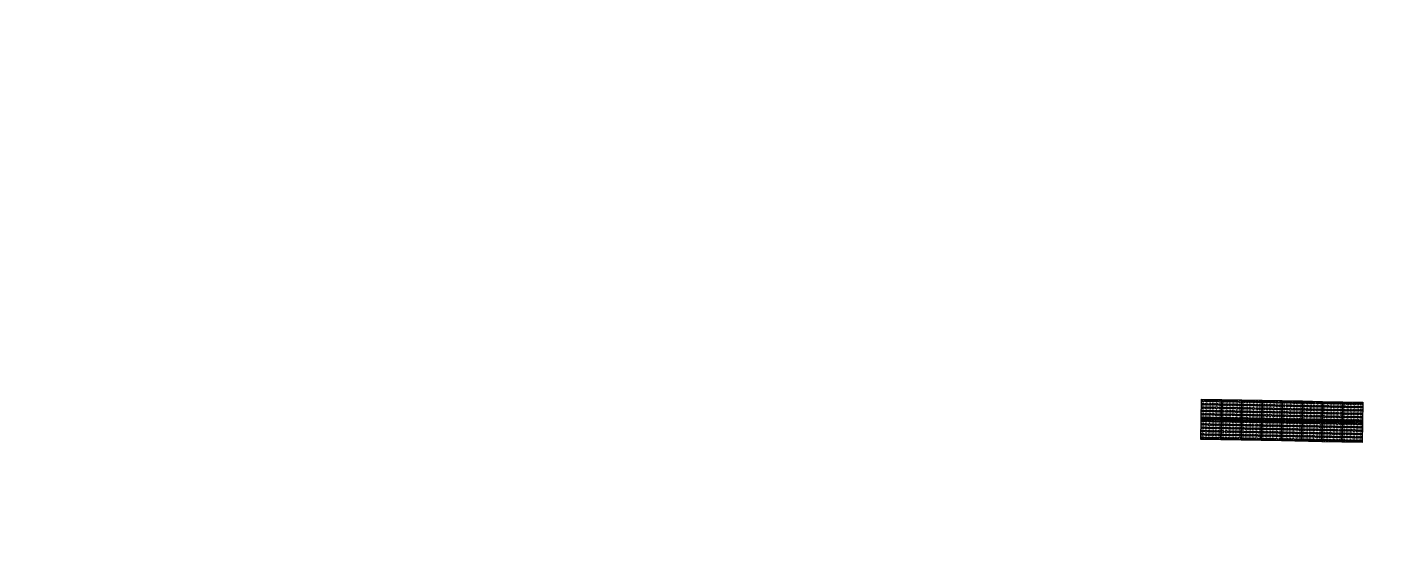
# Model space of a CAD drawing. Header units: millimetres. Extents: x 832728086 to 834530684, y 817551485 to 818349469.
# Drawn here: x 833077229 to 833097630, y 817846370 to 817854208 of the extents above; entities that cross this region are included whole.
import ezdxf

# ---------------------------------------------------------------- set-up
doc = ezdxf.new("R2010")
doc.units = ezdxf.units.MM
doc.header["$LTSCALE"] = 100
doc.layers.add('000-helpline', color=30, linetype='Continuous', lineweight=30, plot=False)
doc.layers.add('000-Tactile-l', color=8, linetype='Continuous')

# ---------------------------------------------------------------- blocks, each defined once
blk = doc.blocks.new('tactile')
at = {"layer": '000-helpline', "ltscale": 0.015}
for points in [[(834240.671, 817902.037), (834240.676, 817902.337), (834240.976, 817902.332), (834240.971, 817902.032)], [(834240.971, 817902.032), (834240.976, 817902.332), (834241.276, 817902.326), (834241.271, 817902.026)], [(834241.271, 817902.026), (834241.276, 817902.326), (834241.576, 817902.321), (834241.571, 817902.021)], [(834241.571, 817902.021), (834241.576, 817902.321), (834241.876, 817902.315), (834241.871, 817902.015)], [(834241.871, 817902.015), (834241.876, 817902.315), (834242.176, 817902.31), (834242.171, 817902.01)], [(834242.171, 817902.01), (834242.176, 817902.31), (834242.476, 817902.304), (834242.471, 817902.004)], [(834242.471, 817902.004), (834242.476, 817902.304), (834242.776, 817902.299), (834242.771, 817901.999)], [(834242.771, 817901.999), (834242.776, 817902.299), (834243.076, 817902.293), (834243.07, 817901.993)], [(834240.665, 817901.737), (834240.671, 817902.037), (834240.971, 817902.032), (834240.965, 817901.732)], [(834240.965, 817901.732), (834240.971, 817902.032), (834241.271, 817902.026), (834241.265, 817901.726)], [(834241.265, 817901.726), (834241.271, 817902.026), (834241.571, 817902.021), (834241.565, 817901.721)], [(834241.565, 817901.721), (834241.571, 817902.021), (834241.871, 817902.015), (834241.865, 817901.715)], [(834241.865, 817901.715), (834241.871, 817902.015), (834242.171, 817902.01), (834242.165, 817901.71)], [(834242.165, 817901.71), (834242.171, 817902.01), (834242.471, 817902.004), (834242.465, 817901.704)], [(834242.465, 817901.704), (834242.471, 817902.004), (834242.771, 817901.999), (834242.765, 817901.699)], [(834242.765, 817901.699), (834242.771, 817901.999), (834243.07, 817901.993), (834243.065, 817901.693)]]:
    blk.add_lwpolyline(points, close=True, dxfattribs=at)
at = {"layer": '000-Tactile-l'}
for points in [[(834241.265, 817901.726), (834240.665, 817901.737), (834240.676, 817902.337), (834241.276, 817902.326)], [(834241.865, 817901.715), (834241.265, 817901.726), (834241.276, 817902.326), (834241.876, 817902.315)], [(834242.465, 817901.704), (834241.865, 817901.715), (834241.876, 817902.315), (834242.476, 817902.304)], [(834243.065, 817901.693), (834242.465, 817901.704), (834242.476, 817902.304), (834243.076, 817902.293)]]:
    blk.add_lwpolyline(points, close=True, dxfattribs=at)
at = {"layer": '000-Tactile-l', "ltscale": 0.015}
for centre, radius in [((834240.698, 817902.162), 0.0175), ((834240.699, 817902.212), 0.0175), ((834240.701, 817902.312), 0.0175), ((834240.7, 817902.262), 0.0175), ((834240.698, 817902.162), 0.0125), ((834240.699, 817902.212), 0.0125), ((834240.701, 817902.312), 0.0125), ((834240.7, 817902.262), 0.0125), ((834240.748, 817902.161), 0.0175), ((834240.749, 817902.211), 0.0175), ((834240.751, 817902.311), 0.0175), ((834240.75, 817902.261), 0.0175), ((834240.748, 817902.161), 0.0125), ((834240.749, 817902.211), 0.0125), ((834240.751, 817902.311), 0.0125), ((834240.75, 817902.261), 0.0125), ((834240.798, 817902.16), 0.0175), ((834240.799, 817902.21), 0.0175), ((834240.801, 817902.31), 0.0175), ((834240.8, 817902.26), 0.0175), ((834240.798, 817902.16), 0.0125), ((834240.799, 817902.21), 0.0125), ((834240.801, 817902.31), 0.0125), ((834240.8, 817902.26), 0.0125), ((834240.848, 817902.159), 0.0175), ((834240.849, 817902.209), 0.0175), ((834240.851, 817902.309), 0.0175), ((834240.85, 817902.259), 0.0175), ((834240.848, 817902.159), 0.0125), ((834240.849, 817902.209), 0.0125), ((834240.851, 817902.309), 0.0125), ((834240.85, 817902.259), 0.0125), ((834240.898, 817902.158), 0.0175), ((834240.9, 817902.258), 0.0175), ((834240.899, 817902.208), 0.0175), ((834240.901, 817902.308), 0.0175), ((834240.898, 817902.158), 0.0125), ((834240.9, 817902.258), 0.0125), ((834240.899, 817902.208), 0.0125), ((834240.901, 817902.308), 0.0125), ((834240.948, 817902.157), 0.0175), ((834240.95, 817902.257), 0.0175), ((834240.949, 817902.207), 0.0175), ((834240.951, 817902.307), 0.0175), ((834240.948, 817902.157), 0.0125), ((834240.95, 817902.257), 0.0125), ((834240.949, 817902.207), 0.0125), ((834240.951, 817902.307), 0.0125), ((834240.998, 817902.156), 0.0175), ((834241, 817902.256), 0.0175), ((834240.999, 817902.206), 0.0175), ((834241.001, 817902.306), 0.0175), ((834240.998, 817902.156), 0.0125), ((834241, 817902.256), 0.0125), ((834240.999, 817902.206), 0.0125), ((834241.001, 817902.306), 0.0125), ((834241.048, 817902.155), 0.0175), ((834241.05, 817902.255), 0.0175), ((834241.049, 817902.205), 0.0175), ((834241.051, 817902.305), 0.0175), ((834241.048, 817902.155), 0.0125), ((834241.05, 817902.255), 0.0125), ((834241.049, 817902.205), 0.0125), ((834241.051, 817902.305), 0.0125), ((834241.098, 817902.155), 0.0175), ((834241.1, 817902.255), 0.0175), ((834241.099, 817902.205), 0.0175), ((834241.101, 817902.305), 0.0175), ((834241.098, 817902.155), 0.0125), ((834241.1, 817902.255), 0.0125), ((834241.099, 817902.205), 0.0125), ((834241.101, 817902.305), 0.0125), ((834241.148, 817902.154), 0.0175), ((834241.15, 817902.254), 0.0175), ((834241.149, 817902.204), 0.0175), ((834241.151, 817902.304), 0.0175), ((834241.148, 817902.154), 0.0125), ((834241.15, 817902.254), 0.0125), ((834241.149, 817902.204), 0.0125), ((834241.151, 817902.304), 0.0125), ((834241.198, 817902.153), 0.0175), ((834241.2, 817902.253), 0.0175), ((834241.199, 817902.203), 0.0175), ((834241.201, 817902.303), 0.0175), ((834241.198, 817902.153), 0.0125), ((834241.2, 817902.253), 0.0125), ((834241.199, 817902.203), 0.0125), ((834241.201, 817902.303), 0.0125), ((834241.248, 817902.152), 0.0175), ((834241.25, 817902.252), 0.0175), ((834241.249, 817902.202), 0.0175), ((834241.251, 817902.302), 0.0175), ((834241.248, 817902.152), 0.0125), ((834241.25, 817902.252), 0.0125), ((834241.249, 817902.202), 0.0125), ((834241.251, 817902.302), 0.0125), ((834241.298, 817902.151), 0.0175), ((834241.3, 817902.251), 0.0175), ((834241.299, 817902.201), 0.0175), ((834241.301, 817902.301), 0.0175), ((834241.298, 817902.151), 0.0125), ((834241.3, 817902.251), 0.0125), ((834241.299, 817902.201), 0.0125), ((834241.301, 817902.301), 0.0125), ((834241.349, 817902.2), 0.0175), ((834241.348, 817902.15), 0.0175), ((834241.35, 817902.25), 0.0175), ((834241.351, 817902.3), 0.0175), ((834241.349, 817902.2), 0.0125), ((834241.348, 817902.15), 0.0125), ((834241.35, 817902.25), 0.0125), ((834241.351, 817902.3), 0.0125), ((834241.399, 817902.199), 0.0175), ((834241.398, 817902.149), 0.0175), ((834241.4, 817902.249), 0.0175), ((834241.401, 817902.299), 0.0175), ((834241.399, 817902.199), 0.0125), ((834241.398, 817902.149), 0.0125), ((834241.4, 817902.249), 0.0125), ((834241.401, 817902.299), 0.0125), ((834241.449, 817902.198), 0.0175), ((834241.448, 817902.148), 0.0175), ((834241.45, 817902.248), 0.0175), ((834241.451, 817902.298), 0.0175), ((834241.449, 817902.198), 0.0125), ((834241.448, 817902.148), 0.0125), ((834241.45, 817902.248), 0.0125), ((834241.451, 817902.298), 0.0125), ((834241.499, 817902.197), 0.0175), ((834241.498, 817902.147), 0.0175), ((834241.5, 817902.247), 0.0175), ((834241.501, 817902.297), 0.0175), ((834241.499, 817902.197), 0.0125), ((834241.498, 817902.147), 0.0125), ((834241.5, 817902.247), 0.0125), ((834241.501, 817902.297), 0.0125), ((834241.549, 817902.196), 0.0175), ((834241.548, 817902.146), 0.0175), ((834241.55, 817902.246), 0.0175), ((834241.551, 817902.296), 0.0175), ((834241.549, 817902.196), 0.0125), ((834241.548, 817902.146), 0.0125), ((834241.55, 817902.246), 0.0125), ((834241.551, 817902.296), 0.0125), ((834241.599, 817902.195), 0.0175), ((834241.598, 817902.145), 0.0175), ((834241.6, 817902.245), 0.0175), ((834241.601, 817902.295), 0.0175), ((834241.599, 817902.195), 0.0125), ((834241.598, 817902.145), 0.0125), ((834241.6, 817902.245), 0.0125), ((834241.601, 817902.295), 0.0125), ((834241.649, 817902.194), 0.0175), ((834241.648, 817902.144), 0.0175), ((834241.65, 817902.244), 0.0175), ((834241.651, 817902.294), 0.0175), ((834241.649, 817902.194), 0.0125), ((834241.648, 817902.144), 0.0125), ((834241.65, 817902.244), 0.0125), ((834241.651, 817902.294), 0.0125), ((834241.699, 817902.194), 0.0175), ((834241.698, 817902.144), 0.0175), ((834241.7, 817902.244), 0.0175), ((834241.701, 817902.294), 0.0175), ((834241.699, 817902.194), 0.0125), ((834241.698, 817902.144), 0.0125), ((834241.7, 817902.244), 0.0125), ((834241.701, 817902.294), 0.0125), ((834241.749, 817902.193), 0.0175), ((834241.748, 817902.143), 0.0175), ((834241.75, 817902.243), 0.0175), ((834241.751, 817902.293), 0.0175), ((834241.749, 817902.193), 0.0125), ((834241.748, 817902.143), 0.0125), ((834241.75, 817902.243), 0.0125), ((834241.751, 817902.293), 0.0125), ((834241.799, 817902.192), 0.0175), ((834241.798, 817902.142), 0.0175), ((834241.8, 817902.242), 0.0175), ((834241.801, 817902.292), 0.0175), ((834241.799, 817902.192), 0.0125), ((834241.798, 817902.142), 0.0125), ((834241.8, 817902.242), 0.0125), ((834241.801, 817902.292), 0.0125), ((834241.848, 817902.141), 0.0175), ((834241.849, 817902.191), 0.0175), ((834241.85, 817902.241), 0.0175), ((834241.851, 817902.291), 0.0175), ((834241.848, 817902.141), 0.0125), ((834241.849, 817902.191), 0.0125), ((834241.85, 817902.241), 0.0125), ((834241.851, 817902.291), 0.0125), ((834241.898, 817902.14), 0.0175), ((834241.899, 817902.19), 0.0175), ((834241.9, 817902.24), 0.0175), ((834241.901, 817902.29), 0.0175), ((834241.898, 817902.14), 0.0125), ((834241.899, 817902.19), 0.0125), ((834241.9, 817902.24), 0.0125), ((834241.901, 817902.29), 0.0125), ((834241.948, 817902.139), 0.0175), ((834241.949, 817902.189), 0.0175), ((834241.95, 817902.239), 0.0175), ((834241.951, 817902.289), 0.0175), ((834241.948, 817902.139), 0.0125), ((834241.949, 817902.189), 0.0125), ((834241.95, 817902.239), 0.0125), ((834241.951, 817902.289), 0.0125), ((834241.998, 817902.138), 0.0175), ((834241.999, 817902.188), 0.0175), ((834242, 817902.238), 0.0175), ((834242.001, 817902.288), 0.0175), ((834241.998, 817902.138), 0.0125), ((834241.999, 817902.188), 0.0125), ((834242, 817902.238), 0.0125), ((834242.001, 817902.288), 0.0125), ((834242.048, 817902.137), 0.0175), ((834242.049, 817902.187), 0.0175), ((834242.05, 817902.237), 0.0175), ((834242.051, 817902.287), 0.0175), ((834242.048, 817902.137), 0.0125), ((834242.049, 817902.187), 0.0125), ((834242.05, 817902.237), 0.0125), ((834242.051, 817902.287), 0.0125), ((834242.098, 817902.136), 0.0175), ((834242.099, 817902.186), 0.0175), ((834242.1, 817902.236), 0.0175), ((834242.101, 817902.286), 0.0175), ((834242.098, 817902.136), 0.0125), ((834242.099, 817902.186), 0.0125), ((834242.1, 817902.236), 0.0125), ((834242.101, 817902.286), 0.0125), ((834242.148, 817902.135), 0.0175), ((834242.149, 817902.185), 0.0175), ((834242.15, 817902.235), 0.0175), ((834242.151, 817902.285), 0.0175), ((834242.148, 817902.135), 0.0125), ((834242.149, 817902.185), 0.0125), ((834242.15, 817902.235), 0.0125), ((834242.151, 817902.285), 0.0125), ((834242.198, 817902.134), 0.0175), ((834242.199, 817902.184), 0.0175), ((834242.2, 817902.234), 0.0175), ((834242.201, 817902.284), 0.0175), ((834242.198, 817902.134), 0.0125), ((834242.199, 817902.184), 0.0125), ((834242.2, 817902.234), 0.0125), ((834242.201, 817902.284), 0.0125), ((834242.248, 817902.133), 0.0175), ((834242.249, 817902.183), 0.0175), ((834242.25, 817902.233), 0.0175), ((834242.251, 817902.283), 0.0175), ((834242.248, 817902.133), 0.0125), ((834242.249, 817902.183), 0.0125), ((834242.25, 817902.233), 0.0125), ((834242.251, 817902.283), 0.0125), ((834242.298, 817902.133), 0.0175), ((834242.299, 817902.183), 0.0175), ((834242.3, 817902.232), 0.0175), ((834242.301, 817902.282), 0.0175), ((834242.298, 817902.133), 0.0125), ((834242.299, 817902.183), 0.0125), ((834242.3, 817902.232), 0.0125), ((834242.301, 817902.282), 0.0125), ((834242.348, 817902.132), 0.0175), ((834242.349, 817902.182), 0.0175), ((834242.35, 817902.232), 0.0175), ((834242.351, 817902.282), 0.0175), ((834242.348, 817902.132), 0.0125), ((834242.349, 817902.182), 0.0125), ((834242.35, 817902.232), 0.0125), ((834242.351, 817902.282), 0.0125), ((834242.398, 817902.131), 0.0175), ((834242.399, 817902.181), 0.0175), ((834242.4, 817902.231), 0.0175), ((834242.401, 817902.281), 0.0175), ((834242.398, 817902.131), 0.0125), ((834242.399, 817902.181), 0.0125), ((834242.4, 817902.231), 0.0125), ((834242.401, 817902.281), 0.0125), ((834242.448, 817902.13), 0.0175), ((834242.449, 817902.18), 0.0175), ((834242.45, 817902.23), 0.0175), ((834242.451, 817902.28), 0.0175), ((834242.448, 817902.13), 0.0125), ((834242.449, 817902.18), 0.0125), ((834242.45, 817902.23), 0.0125), ((834242.451, 817902.28), 0.0125), ((834242.498, 817902.129), 0.0175), ((834242.499, 817902.179), 0.0175), ((834242.5, 817902.229), 0.0175), ((834242.501, 817902.279), 0.0175), ((834242.498, 817902.129), 0.0125), ((834242.499, 817902.179), 0.0125), ((834242.5, 817902.229), 0.0125), ((834242.501, 817902.279), 0.0125), ((834242.548, 817902.128), 0.0175), ((834242.549, 817902.178), 0.0175), ((834242.55, 817902.228), 0.0175), ((834242.551, 817902.278), 0.0175), ((834242.549, 817902.178), 0.0125), ((834242.55, 817902.228), 0.0125), ((834242.551, 817902.278), 0.0125), ((834242.598, 817902.127), 0.0175), ((834242.599, 817902.177), 0.0175), ((834242.6, 817902.227), 0.0175), ((834242.601, 817902.277), 0.0175), ((834242.599, 817902.177), 0.0125), ((834242.6, 817902.227), 0.0125), ((834242.601, 817902.277), 0.0125), ((834242.648, 817902.126), 0.0175), ((834242.649, 817902.176), 0.0175), ((834242.65, 817902.226), 0.0175), ((834242.651, 817902.276), 0.0175), ((834242.649, 817902.176), 0.0125), ((834242.65, 817902.226), 0.0125), ((834242.651, 817902.276), 0.0125), ((834242.698, 817902.125), 0.0175), ((834242.699, 817902.175), 0.0175), ((834242.7, 817902.225), 0.0175), ((834242.701, 817902.275), 0.0175), ((834242.699, 817902.175), 0.0125), ((834242.7, 817902.225), 0.0125), ((834242.701, 817902.275), 0.0125), ((834242.748, 817902.124), 0.0175), ((834242.749, 817902.174), 0.0175), ((834242.75, 817902.224), 0.0175), ((834242.751, 817902.274), 0.0175), ((834242.749, 817902.174), 0.0125), ((834242.75, 817902.224), 0.0125), ((834242.751, 817902.274), 0.0125), ((834242.799, 817902.173), 0.0175), ((834242.8, 817902.223), 0.0175), ((834242.801, 817902.273), 0.0175), ((834242.799, 817902.173), 0.0125), ((834242.8, 817902.223), 0.0125), ((834242.801, 817902.273), 0.0125), ((834242.849, 817902.172), 0.0175), ((834242.85, 817902.222), 0.0175), ((834242.851, 817902.272), 0.0175), ((834242.849, 817902.172), 0.0125), ((834242.85, 817902.222), 0.0125), ((834242.851, 817902.272), 0.0125), ((834242.899, 817902.171), 0.0175), ((834242.9, 817902.221), 0.0175), ((834242.901, 817902.271), 0.0175), ((834242.899, 817902.171), 0.0125), ((834242.9, 817902.221), 0.0125), ((834242.901, 817902.271), 0.0125), ((834242.949, 817902.171), 0.0175), ((834242.95, 817902.221), 0.0175), ((834242.951, 817902.271), 0.0175), ((834242.949, 817902.171), 0.0125), ((834242.95, 817902.221), 0.0125), ((834242.951, 817902.271), 0.0125), ((834242.999, 817902.17), 0.0175), ((834243, 817902.22), 0.0175), ((834243.001, 817902.27), 0.0175), ((834242.999, 817902.17), 0.0125), ((834243, 817902.22), 0.0125), ((834243.001, 817902.27), 0.0125), ((834243.049, 817902.169), 0.0175), ((834243.05, 817902.219), 0.0175), ((834243.051, 817902.269), 0.0175), ((834243.049, 817902.169), 0.0125), ((834243.05, 817902.219), 0.0125), ((834243.051, 817902.269), 0.0125), ((834240.695, 817901.962), 0.0175), ((834240.695, 817902.012), 0.0175), ((834240.696, 817902.062), 0.0175), ((834240.697, 817902.112), 0.0175), ((834240.695, 817901.962), 0.0125), ((834240.695, 817902.012), 0.0125), ((834240.696, 817902.062), 0.0125), ((834240.697, 817902.112), 0.0125), ((834240.745, 817901.961), 0.0175), ((834240.745, 817902.011), 0.0175), ((834240.746, 817902.061), 0.0175), ((834240.747, 817902.111), 0.0175), ((834240.745, 817901.961), 0.0125), ((834240.745, 817902.011), 0.0125), ((834240.746, 817902.061), 0.0125), ((834240.747, 817902.111), 0.0125), ((834240.794, 817901.96), 0.0175), ((834240.795, 817902.01), 0.0175), ((834240.796, 817902.06), 0.0175), ((834240.797, 817902.11), 0.0175), ((834240.794, 817901.96), 0.0125), ((834240.795, 817902.01), 0.0125), ((834240.796, 817902.06), 0.0125), ((834240.797, 817902.11), 0.0125), ((834240.844, 817901.959), 0.0175), ((834240.845, 817902.009), 0.0175), ((834240.846, 817902.059), 0.0175), ((834240.847, 817902.109), 0.0175), ((834240.844, 817901.959), 0.0125), ((834240.845, 817902.009), 0.0125), ((834240.846, 817902.059), 0.0125), ((834240.847, 817902.109), 0.0125), ((834240.894, 817901.958), 0.0175), ((834240.895, 817902.008), 0.0175), ((834240.896, 817902.058), 0.0175), ((834240.897, 817902.108), 0.0175), ((834240.894, 817901.958), 0.0125), ((834240.895, 817902.008), 0.0125), ((834240.896, 817902.058), 0.0125), ((834240.897, 817902.108), 0.0125), ((834240.944, 817901.957), 0.0175), ((834240.945, 817902.007), 0.0175), ((834240.946, 817902.057), 0.0175), ((834240.947, 817902.107), 0.0175), ((834240.944, 817901.957), 0.0125), ((834240.945, 817902.007), 0.0125), ((834240.946, 817902.057), 0.0125), ((834240.947, 817902.107), 0.0125), ((834240.994, 817901.956), 0.0175), ((834240.995, 817902.006), 0.0175), ((834240.996, 817902.056), 0.0175), ((834240.997, 817902.106), 0.0175), ((834240.994, 817901.956), 0.0125), ((834240.995, 817902.006), 0.0125), ((834240.996, 817902.056), 0.0125), ((834240.997, 817902.106), 0.0125), ((834241.044, 817901.956), 0.0175), ((834241.045, 817902.006), 0.0175), ((834241.046, 817902.056), 0.0175), ((834241.047, 817902.106), 0.0175), ((834241.044, 817901.956), 0.0125), ((834241.045, 817902.006), 0.0125), ((834241.046, 817902.056), 0.0125), ((834241.047, 817902.106), 0.0125), ((834241.094, 817901.955), 0.0175), ((834241.095, 817902.005), 0.0175), ((834241.096, 817902.055), 0.0175), ((834241.097, 817902.105), 0.0175), ((834241.094, 817901.955), 0.0125), ((834241.095, 817902.005), 0.0125), ((834241.096, 817902.055), 0.0125), ((834241.097, 817902.105), 0.0125), ((834241.144, 817901.954), 0.0175), ((834241.145, 817902.004), 0.0175), ((834241.146, 817902.054), 0.0175), ((834241.147, 817902.104), 0.0175), ((834241.144, 817901.954), 0.0125), ((834241.145, 817902.004), 0.0125), ((834241.146, 817902.054), 0.0125), ((834241.147, 817902.104), 0.0125), ((834241.194, 817901.953), 0.0175), ((834241.195, 817902.003), 0.0175), ((834241.196, 817902.053), 0.0175), ((834241.197, 817902.103), 0.0175), ((834241.194, 817901.953), 0.0125), ((834241.195, 817902.003), 0.0125), ((834241.196, 817902.053), 0.0125), ((834241.197, 817902.103), 0.0125), ((834241.244, 817901.952), 0.0175), ((834241.245, 817902.002), 0.0175), ((834241.246, 817902.052), 0.0175), ((834241.247, 817902.102), 0.0175), ((834241.244, 817901.952), 0.0125), ((834241.245, 817902.002), 0.0125), ((834241.246, 817902.052), 0.0125), ((834241.247, 817902.102), 0.0125), ((834241.294, 817901.951), 0.0175), ((834241.295, 817902.001), 0.0175), ((834241.296, 817902.051), 0.0175), ((834241.297, 817902.101), 0.0175), ((834241.294, 817901.951), 0.0125), ((834241.295, 817902.001), 0.0125), ((834241.296, 817902.051), 0.0125), ((834241.297, 817902.101), 0.0125), ((834241.344, 817901.95), 0.0175), ((834241.345, 817902), 0.0175), ((834241.346, 817902.05), 0.0175), ((834241.347, 817902.1), 0.0175), ((834241.344, 817901.95), 0.0125), ((834241.345, 817902), 0.0125), ((834241.346, 817902.05), 0.0125), ((834241.347, 817902.1), 0.0125), ((834241.394, 817901.949), 0.0175), ((834241.395, 817901.999), 0.0175), ((834241.396, 817902.049), 0.0175), ((834241.397, 817902.099), 0.0175), ((834241.394, 817901.949), 0.0125), ((834241.395, 817901.999), 0.0125), ((834241.396, 817902.049), 0.0125), ((834241.397, 817902.099), 0.0125), ((834241.444, 817901.948), 0.0175), ((834241.445, 817901.998), 0.0175), ((834241.446, 817902.048), 0.0175), ((834241.447, 817902.098), 0.0175), ((834241.444, 817901.948), 0.0125), ((834241.445, 817901.998), 0.0125), ((834241.446, 817902.048), 0.0125), ((834241.447, 817902.098), 0.0125), ((834241.494, 817901.947), 0.0175), ((834241.495, 817901.997), 0.0175), ((834241.496, 817902.047), 0.0175), ((834241.497, 817902.097), 0.0175), ((834241.494, 817901.947), 0.0125), ((834241.495, 817901.997), 0.0125), ((834241.496, 817902.047), 0.0125), ((834241.497, 817902.097), 0.0125), ((834241.544, 817901.946), 0.0175), ((834241.545, 817901.996), 0.0175), ((834241.546, 817902.046), 0.0175), ((834241.547, 817902.096), 0.0175), ((834241.544, 817901.946), 0.0125), ((834241.545, 817901.996), 0.0125), ((834241.546, 817902.046), 0.0125), ((834241.547, 817902.096), 0.0125), ((834241.594, 817901.945), 0.0175), ((834241.595, 817901.995), 0.0175), ((834241.596, 817902.045), 0.0175), ((834241.597, 817902.095), 0.0175), ((834241.594, 817901.945), 0.0125), ((834241.595, 817901.995), 0.0125), ((834241.596, 817902.045), 0.0125), ((834241.597, 817902.095), 0.0125), ((834241.644, 817901.944), 0.0175), ((834241.645, 817901.994), 0.0175), ((834241.646, 817902.044), 0.0175), ((834241.647, 817902.094), 0.0175), ((834241.644, 817901.944), 0.0125), ((834241.645, 817901.994), 0.0125), ((834241.646, 817902.044), 0.0125), ((834241.647, 817902.094), 0.0125), ((834241.694, 817901.944), 0.0175), ((834241.695, 817901.994), 0.0175), ((834241.696, 817902.044), 0.0175), ((834241.697, 817902.094), 0.0175), ((834241.694, 817901.944), 0.0125), ((834241.695, 817901.994), 0.0125), ((834241.696, 817902.044), 0.0125), ((834241.697, 817902.094), 0.0125), ((834241.744, 817901.943), 0.0175), ((834241.745, 817901.993), 0.0175), ((834241.746, 817902.043), 0.0175), ((834241.747, 817902.093), 0.0175), ((834241.744, 817901.943), 0.0125), ((834241.745, 817901.993), 0.0125), ((834241.746, 817902.043), 0.0125), ((834241.747, 817902.093), 0.0125), ((834241.794, 817901.942), 0.0175), ((834241.795, 817901.992), 0.0175), ((834241.796, 817902.042), 0.0175), ((834241.797, 817902.092), 0.0175), ((834241.794, 817901.942), 0.0125), ((834241.795, 817901.992), 0.0125), ((834241.796, 817902.042), 0.0125), ((834241.797, 817902.092), 0.0125), ((834241.844, 817901.941), 0.0175), ((834241.845, 817901.991), 0.0175), ((834241.846, 817902.041), 0.0175), ((834241.847, 817902.091), 0.0175), ((834241.844, 817901.941), 0.0125), ((834241.845, 817901.991), 0.0125), ((834241.846, 817902.041), 0.0125), ((834241.847, 817902.091), 0.0125), ((834241.894, 817901.94), 0.0175), ((834241.895, 817901.99), 0.0175), ((834241.896, 817902.04), 0.0175), ((834241.897, 817902.09), 0.0175), ((834241.894, 817901.94), 0.0125), ((834241.895, 817901.99), 0.0125), ((834241.896, 817902.04), 0.0125), ((834241.897, 817902.09), 0.0125), ((834241.944, 817901.939), 0.0175), ((834241.945, 817901.989), 0.0175), ((834241.946, 817902.039), 0.0175), ((834241.947, 817902.089), 0.0175), ((834241.944, 817901.939), 0.0125), ((834241.945, 817901.989), 0.0125), ((834241.946, 817902.039), 0.0125), ((834241.947, 817902.089), 0.0125), ((834241.994, 817901.938), 0.0175), ((834241.995, 817901.988), 0.0175), ((834241.996, 817902.038), 0.0175), ((834241.997, 817902.088), 0.0175), ((834241.994, 817901.938), 0.0125), ((834241.995, 817901.988), 0.0125), ((834241.996, 817902.038), 0.0125), ((834241.997, 817902.088), 0.0125), ((834242.044, 817901.937), 0.0175), ((834242.045, 817901.987), 0.0175), ((834242.046, 817902.037), 0.0175), ((834242.047, 817902.087), 0.0175), ((834242.044, 817901.937), 0.0125), ((834242.045, 817901.987), 0.0125), ((834242.046, 817902.037), 0.0125), ((834242.047, 817902.087), 0.0125), ((834242.094, 817901.936), 0.0175), ((834242.095, 817901.986), 0.0175), ((834242.096, 817902.036), 0.0175), ((834242.097, 817902.086), 0.0175), ((834242.094, 817901.936), 0.0125), ((834242.095, 817901.986), 0.0125), ((834242.096, 817902.036), 0.0125), ((834242.097, 817902.086), 0.0125), ((834242.144, 817901.935), 0.0175), ((834242.145, 817901.985), 0.0175), ((834242.146, 817902.035), 0.0175), ((834242.147, 817902.085), 0.0175), ((834242.144, 817901.935), 0.0125), ((834242.145, 817901.985), 0.0125), ((834242.146, 817902.035), 0.0125), ((834242.147, 817902.085), 0.0125), ((834242.194, 817901.934), 0.0175), ((834242.195, 817901.984), 0.0175), ((834242.196, 817902.034), 0.0175), ((834242.197, 817902.084), 0.0175), ((834242.194, 817901.934), 0.0125), ((834242.195, 817901.984), 0.0125), ((834242.196, 817902.034), 0.0125), ((834242.197, 817902.084), 0.0125), ((834242.244, 817901.933), 0.0175), ((834242.245, 817901.983), 0.0175), ((834242.246, 817902.033), 0.0175), ((834242.247, 817902.083), 0.0175), ((834242.244, 817901.933), 0.0125), ((834242.245, 817901.983), 0.0125), ((834242.246, 817902.033), 0.0125), ((834242.247, 817902.083), 0.0125), ((834242.294, 817901.933), 0.0175), ((834242.295, 817901.983), 0.0175), ((834242.297, 817902.083), 0.0175), ((834242.296, 817902.033), 0.0175), ((834242.294, 817901.933), 0.0125), ((834242.295, 817901.983), 0.0125), ((834242.297, 817902.083), 0.0125), ((834242.296, 817902.033), 0.0125), ((834242.344, 817901.932), 0.0175), ((834242.345, 817901.982), 0.0175), ((834242.347, 817902.082), 0.0175), ((834242.346, 817902.032), 0.0175), ((834242.344, 817901.932), 0.0125), ((834242.345, 817901.982), 0.0125), ((834242.347, 817902.082), 0.0125), ((834242.346, 817902.032), 0.0125), ((834242.394, 817901.931), 0.0175), ((834242.395, 817901.981), 0.0175), ((834242.397, 817902.081), 0.0175), ((834242.396, 817902.031), 0.0175), ((834242.394, 817901.931), 0.0125), ((834242.395, 817901.981), 0.0125), ((834242.397, 817902.081), 0.0125), ((834242.396, 817902.031), 0.0125), ((834242.444, 817901.93), 0.0175), ((834242.445, 817901.98), 0.0175), ((834242.447, 817902.08), 0.0175), ((834242.446, 817902.03), 0.0175), ((834242.444, 817901.93), 0.0125), ((834242.445, 817901.98), 0.0125), ((834242.447, 817902.08), 0.0125), ((834242.446, 817902.03), 0.0125), ((834242.494, 817901.929), 0.0175), ((834242.495, 817901.979), 0.0175), ((834242.497, 817902.079), 0.0175), ((834242.496, 817902.029), 0.0175), ((834242.494, 817901.929), 0.0125), ((834242.495, 817901.979), 0.0125), ((834242.497, 817902.079), 0.0125), ((834242.496, 817902.029), 0.0125), ((834242.544, 817901.928), 0.0175), ((834242.545, 817901.978), 0.0175), ((834242.547, 817902.078), 0.0175), ((834242.546, 817902.028), 0.0175), ((834242.544, 817901.928), 0.0125), ((834242.545, 817901.978), 0.0125), ((834242.547, 817902.078), 0.0125), ((834242.546, 817902.028), 0.0125), ((834242.548, 817902.128), 0.0125), ((834242.594, 817901.927), 0.0175), ((834242.595, 817901.977), 0.0175), ((834242.597, 817902.077), 0.0175), ((834242.596, 817902.027), 0.0175), ((834242.594, 817901.927), 0.0125), ((834242.595, 817901.977), 0.0125), ((834242.597, 817902.077), 0.0125), ((834242.596, 817902.027), 0.0125), ((834242.598, 817902.127), 0.0125), ((834242.644, 817901.926), 0.0175), ((834242.645, 817901.976), 0.0175), ((834242.647, 817902.076), 0.0175), ((834242.646, 817902.026), 0.0175), ((834242.644, 817901.926), 0.0125), ((834242.645, 817901.976), 0.0125), ((834242.647, 817902.076), 0.0125), ((834242.646, 817902.026), 0.0125), ((834242.648, 817902.126), 0.0125), ((834242.694, 817901.925), 0.0175), ((834242.695, 817901.975), 0.0175), ((834242.697, 817902.075), 0.0175), ((834242.696, 817902.025), 0.0175), ((834242.694, 817901.925), 0.0125), ((834242.695, 817901.975), 0.0125), ((834242.697, 817902.075), 0.0125), ((834242.696, 817902.025), 0.0125), ((834242.698, 817902.125), 0.0125), ((834242.744, 817901.924), 0.0175), ((834242.745, 817901.974), 0.0175), ((834242.747, 817902.074), 0.0175), ((834242.746, 817902.024), 0.0175), ((834242.745, 817901.974), 0.0125), ((834242.747, 817902.074), 0.0125), ((834242.746, 817902.024), 0.0125), ((834242.748, 817902.124), 0.0125), ((834242.794, 817901.923), 0.0175), ((834242.796, 817902.023), 0.0175), ((834242.795, 817901.973), 0.0175), ((834242.797, 817902.073), 0.0175), ((834242.798, 817902.123), 0.0175), ((834242.796, 817902.023), 0.0125), ((834242.795, 817901.973), 0.0125), ((834242.797, 817902.073), 0.0125), ((834242.798, 817902.123), 0.0125), ((834242.844, 817901.922), 0.0175), ((834242.846, 817902.022), 0.0175), ((834242.845, 817901.972), 0.0175), ((834242.847, 817902.072), 0.0175), ((834242.848, 817902.122), 0.0175), ((834242.846, 817902.022), 0.0125), ((834242.845, 817901.972), 0.0125), ((834242.847, 817902.072), 0.0125), ((834242.848, 817902.122), 0.0125), ((834242.894, 817901.922), 0.0175), ((834242.896, 817902.021), 0.0175), ((834242.895, 817901.972), 0.0175), ((834242.897, 817902.071), 0.0175), ((834242.898, 817902.121), 0.0175), ((834242.896, 817902.021), 0.0125), ((834242.895, 817901.972), 0.0125), ((834242.897, 817902.071), 0.0125), ((834242.898, 817902.121), 0.0125), ((834242.944, 817901.921), 0.0175), ((834242.946, 817902.021), 0.0175), ((834242.945, 817901.971), 0.0175), ((834242.947, 817902.071), 0.0175), ((834242.948, 817902.121), 0.0175), ((834242.946, 817902.021), 0.0125), ((834242.945, 817901.971), 0.0125), ((834242.947, 817902.071), 0.0125), ((834242.948, 817902.121), 0.0125), ((834242.996, 817902.02), 0.0175), ((834242.995, 817901.97), 0.0175), ((834242.997, 817902.07), 0.0175), ((834242.998, 817902.12), 0.0175), ((834242.996, 817902.02), 0.0125), ((834242.995, 817901.97), 0.0125), ((834242.997, 817902.07), 0.0125), ((834242.998, 817902.12), 0.0125), ((834243.046, 817902.019), 0.0175), ((834243.045, 817901.969), 0.0175), ((834243.047, 817902.069), 0.0175), ((834243.048, 817902.119), 0.0175), ((834243.046, 817902.019), 0.0125), ((834243.045, 817901.969), 0.0125), ((834243.047, 817902.069), 0.0125), ((834243.048, 817902.119), 0.0125), ((834240.691, 817901.762), 0.0175), ((834240.692, 817901.812), 0.0175), ((834240.693, 817901.862), 0.0175), ((834240.694, 817901.912), 0.0175), ((834240.691, 817901.762), 0.0125), ((834240.692, 817901.812), 0.0125), ((834240.693, 817901.862), 0.0125), ((834240.694, 817901.912), 0.0125), ((834240.741, 817901.761), 0.0175), ((834240.742, 817901.811), 0.0175), ((834240.743, 817901.861), 0.0175), ((834240.744, 817901.911), 0.0175), ((834240.741, 817901.761), 0.0125), ((834240.742, 817901.811), 0.0125), ((834240.743, 817901.861), 0.0125), ((834240.744, 817901.911), 0.0125), ((834240.791, 817901.76), 0.0175), ((834240.792, 817901.81), 0.0175), ((834240.793, 817901.86), 0.0175), ((834240.794, 817901.91), 0.0175), ((834240.791, 817901.76), 0.0125), ((834240.792, 817901.81), 0.0125), ((834240.793, 817901.86), 0.0125), ((834240.794, 817901.91), 0.0125), ((834240.841, 817901.759), 0.0175), ((834240.842, 817901.809), 0.0175), ((834240.843, 817901.859), 0.0175), ((834240.844, 817901.909), 0.0175), ((834240.841, 817901.759), 0.0125), ((834240.842, 817901.809), 0.0125), ((834240.843, 817901.859), 0.0125), ((834240.844, 817901.909), 0.0125), ((834240.891, 817901.758), 0.0175), ((834240.892, 817901.808), 0.0175), ((834240.893, 817901.858), 0.0175), ((834240.894, 817901.908), 0.0175), ((834240.891, 817901.758), 0.0125), ((834240.892, 817901.808), 0.0125), ((834240.893, 817901.858), 0.0125), ((834240.894, 817901.908), 0.0125), ((834240.941, 817901.757), 0.0175), ((834240.942, 817901.807), 0.0175), ((834240.943, 817901.857), 0.0175), ((834240.944, 817901.907), 0.0175), ((834240.941, 817901.757), 0.0125), ((834240.942, 817901.807), 0.0125), ((834240.943, 817901.857), 0.0125), ((834240.944, 817901.907), 0.0125), ((834240.991, 817901.756), 0.0175), ((834240.992, 817901.806), 0.0175), ((834240.993, 817901.856), 0.0175), ((834240.994, 817901.906), 0.0175), ((834240.991, 817901.756), 0.0125), ((834240.992, 817901.806), 0.0125), ((834240.993, 817901.856), 0.0125), ((834240.994, 817901.906), 0.0125), ((834241.041, 817901.756), 0.0175), ((834241.042, 817901.806), 0.0175), ((834241.043, 817901.856), 0.0175), ((834241.044, 817901.906), 0.0175), ((834241.041, 817901.756), 0.0125), ((834241.042, 817901.806), 0.0125), ((834241.043, 817901.856), 0.0125), ((834241.044, 817901.906), 0.0125), ((834241.091, 817901.755), 0.0175), ((834241.092, 817901.805), 0.0175), ((834241.093, 817901.855), 0.0175), ((834241.094, 817901.905), 0.0175), ((834241.091, 817901.755), 0.0125), ((834241.092, 817901.805), 0.0125), ((834241.093, 817901.855), 0.0125), ((834241.094, 817901.905), 0.0125), ((834241.141, 817901.754), 0.0175), ((834241.142, 817901.804), 0.0175), ((834241.143, 817901.854), 0.0175), ((834241.144, 817901.904), 0.0175), ((834241.141, 817901.754), 0.0125), ((834241.142, 817901.804), 0.0125), ((834241.143, 817901.854), 0.0125), ((834241.144, 817901.904), 0.0125), ((834241.191, 817901.753), 0.0175), ((834241.192, 817901.803), 0.0175), ((834241.193, 817901.853), 0.0175), ((834241.194, 817901.903), 0.0175), ((834241.191, 817901.753), 0.0125), ((834241.192, 817901.803), 0.0125), ((834241.193, 817901.853), 0.0125), ((834241.194, 817901.903), 0.0125), ((834241.241, 817901.752), 0.0175), ((834241.242, 817901.802), 0.0175), ((834241.243, 817901.852), 0.0175), ((834241.243, 817901.902), 0.0175), ((834241.241, 817901.752), 0.0125), ((834241.242, 817901.802), 0.0125), ((834241.243, 817901.852), 0.0125), ((834241.243, 817901.902), 0.0125), ((834241.291, 817901.751), 0.0175), ((834241.292, 817901.801), 0.0175), ((834241.293, 817901.851), 0.0175), ((834241.293, 817901.901), 0.0175), ((834241.291, 817901.751), 0.0125), ((834241.292, 817901.801), 0.0125), ((834241.293, 817901.851), 0.0125), ((834241.293, 817901.901), 0.0125), ((834241.341, 817901.75), 0.0175), ((834241.342, 817901.8), 0.0175), ((834241.343, 817901.85), 0.0175), ((834241.343, 817901.9), 0.0175), ((834241.341, 817901.75), 0.0125), ((834241.342, 817901.8), 0.0125), ((834241.343, 817901.85), 0.0125), ((834241.343, 817901.9), 0.0125), ((834241.391, 817901.749), 0.0175), ((834241.392, 817901.799), 0.0175), ((834241.393, 817901.849), 0.0175), ((834241.393, 817901.899), 0.0175), ((834241.391, 817901.749), 0.0125), ((834241.392, 817901.799), 0.0125), ((834241.393, 817901.849), 0.0125), ((834241.393, 817901.899), 0.0125), ((834241.441, 817901.748), 0.0175), ((834241.442, 817901.798), 0.0175), ((834241.443, 817901.848), 0.0175), ((834241.443, 817901.898), 0.0175), ((834241.441, 817901.748), 0.0125), ((834241.442, 817901.798), 0.0125), ((834241.443, 817901.848), 0.0125), ((834241.443, 817901.898), 0.0125), ((834241.491, 817901.747), 0.0175), ((834241.492, 817901.797), 0.0175), ((834241.493, 817901.847), 0.0175), ((834241.493, 817901.897), 0.0175), ((834241.491, 817901.747), 0.0125), ((834241.492, 817901.797), 0.0125), ((834241.493, 817901.847), 0.0125), ((834241.493, 817901.897), 0.0125), ((834241.541, 817901.746), 0.0175), ((834241.542, 817901.796), 0.0175), ((834241.543, 817901.846), 0.0175), ((834241.543, 817901.896), 0.0175), ((834241.541, 817901.746), 0.0125), ((834241.542, 817901.796), 0.0125), ((834241.543, 817901.846), 0.0125), ((834241.543, 817901.896), 0.0125), ((834241.591, 817901.745), 0.0175), ((834241.592, 817901.795), 0.0175), ((834241.593, 817901.845), 0.0175), ((834241.593, 817901.895), 0.0175), ((834241.591, 817901.745), 0.0125), ((834241.592, 817901.795), 0.0125), ((834241.593, 817901.845), 0.0125), ((834241.593, 817901.895), 0.0125), ((834241.641, 817901.745), 0.0175), ((834241.642, 817901.795), 0.0175), ((834241.643, 817901.845), 0.0175), ((834241.643, 817901.895), 0.0175), ((834241.641, 817901.745), 0.0125), ((834241.642, 817901.795), 0.0125), ((834241.643, 817901.845), 0.0125), ((834241.643, 817901.895), 0.0125), ((834241.691, 817901.744), 0.0175), ((834241.692, 817901.794), 0.0175), ((834241.693, 817901.844), 0.0175), ((834241.693, 817901.894), 0.0175), ((834241.691, 817901.744), 0.0125), ((834241.692, 817901.794), 0.0125), ((834241.693, 817901.844), 0.0125), ((834241.693, 817901.894), 0.0125), ((834241.741, 817901.743), 0.0175), ((834241.742, 817901.793), 0.0175), ((834241.742, 817901.843), 0.0175), ((834241.743, 817901.893), 0.0175), ((834241.741, 817901.743), 0.0125), ((834241.742, 817901.793), 0.0125), ((834241.742, 817901.843), 0.0125), ((834241.743, 817901.893), 0.0125), ((834241.791, 817901.742), 0.0175), ((834241.792, 817901.792), 0.0175), ((834241.792, 817901.842), 0.0175), ((834241.793, 817901.892), 0.0175), ((834241.791, 817901.742), 0.0125), ((834241.792, 817901.792), 0.0125), ((834241.792, 817901.842), 0.0125), ((834241.793, 817901.892), 0.0125), ((834241.841, 817901.741), 0.0175), ((834241.842, 817901.791), 0.0175), ((834241.842, 817901.841), 0.0175), ((834241.843, 817901.891), 0.0175), ((834241.841, 817901.741), 0.0125), ((834241.842, 817901.791), 0.0125), ((834241.842, 817901.841), 0.0125), ((834241.843, 817901.891), 0.0125), ((834241.891, 817901.74), 0.0175), ((834241.892, 817901.79), 0.0175), ((834241.892, 817901.84), 0.0175), ((834241.893, 817901.89), 0.0175), ((834241.891, 817901.74), 0.0125), ((834241.892, 817901.79), 0.0125), ((834241.892, 817901.84), 0.0125), ((834241.893, 817901.89), 0.0125), ((834241.941, 817901.739), 0.0175), ((834241.942, 817901.789), 0.0175), ((834241.942, 817901.839), 0.0175), ((834241.943, 817901.889), 0.0175), ((834241.941, 817901.739), 0.0125), ((834241.942, 817901.789), 0.0125), ((834241.942, 817901.839), 0.0125), ((834241.943, 817901.889), 0.0125), ((834241.991, 817901.738), 0.0175), ((834241.992, 817901.788), 0.0175), ((834241.992, 817901.838), 0.0175), ((834241.993, 817901.888), 0.0175), ((834241.991, 817901.738), 0.0125), ((834241.992, 817901.788), 0.0125), ((834241.992, 817901.838), 0.0125), ((834241.993, 817901.888), 0.0125), ((834242.041, 817901.737), 0.0175), ((834242.042, 817901.787), 0.0175), ((834242.042, 817901.837), 0.0175), ((834242.043, 817901.887), 0.0175), ((834242.041, 817901.737), 0.0125), ((834242.042, 817901.787), 0.0125), ((834242.042, 817901.837), 0.0125), ((834242.043, 817901.887), 0.0125), ((834242.091, 817901.736), 0.0175), ((834242.092, 817901.786), 0.0175), ((834242.092, 817901.836), 0.0175), ((834242.093, 817901.886), 0.0175), ((834242.091, 817901.736), 0.0125), ((834242.092, 817901.786), 0.0125), ((834242.092, 817901.836), 0.0125), ((834242.093, 817901.886), 0.0125), ((834242.141, 817901.735), 0.0175), ((834242.142, 817901.785), 0.0175), ((834242.142, 817901.835), 0.0175), ((834242.143, 817901.885), 0.0175), ((834242.141, 817901.735), 0.0125), ((834242.142, 817901.785), 0.0125), ((834242.142, 817901.835), 0.0125), ((834242.143, 817901.885), 0.0125), ((834242.191, 817901.734), 0.0175), ((834242.191, 817901.784), 0.0175), ((834242.192, 817901.834), 0.0175), ((834242.193, 817901.884), 0.0175), ((834242.191, 817901.734), 0.0125), ((834242.191, 817901.784), 0.0125), ((834242.192, 817901.834), 0.0125), ((834242.193, 817901.884), 0.0125), ((834242.241, 817901.733), 0.0175), ((834242.241, 817901.783), 0.0175), ((834242.242, 817901.833), 0.0175), ((834242.243, 817901.883), 0.0175), ((834242.241, 817901.733), 0.0125), ((834242.241, 817901.783), 0.0125), ((834242.242, 817901.833), 0.0125), ((834242.243, 817901.883), 0.0125), ((834242.291, 817901.733), 0.0175), ((834242.291, 817901.783), 0.0175), ((834242.292, 817901.833), 0.0175), ((834242.293, 817901.883), 0.0175), ((834242.291, 817901.733), 0.0125), ((834242.291, 817901.783), 0.0125), ((834242.292, 817901.833), 0.0125), ((834242.293, 817901.883), 0.0125), ((834242.341, 817901.732), 0.0175), ((834242.341, 817901.782), 0.0175), ((834242.342, 817901.832), 0.0175), ((834242.343, 817901.882), 0.0175), ((834242.341, 817901.732), 0.0125), ((834242.341, 817901.782), 0.0125), ((834242.342, 817901.832), 0.0125), ((834242.343, 817901.882), 0.0125), ((834242.391, 817901.731), 0.0175), ((834242.391, 817901.781), 0.0175), ((834242.392, 817901.831), 0.0175), ((834242.393, 817901.881), 0.0175), ((834242.391, 817901.731), 0.0125), ((834242.391, 817901.781), 0.0125), ((834242.392, 817901.831), 0.0125), ((834242.393, 817901.881), 0.0125), ((834242.441, 817901.73), 0.0175), ((834242.441, 817901.78), 0.0175), ((834242.442, 817901.83), 0.0175), ((834242.443, 817901.88), 0.0175), ((834242.441, 817901.73), 0.0125), ((834242.441, 817901.78), 0.0125), ((834242.442, 817901.83), 0.0125), ((834242.443, 817901.88), 0.0125), ((834242.491, 817901.729), 0.0175), ((834242.491, 817901.779), 0.0175), ((834242.492, 817901.829), 0.0175), ((834242.493, 817901.879), 0.0175), ((834242.491, 817901.729), 0.0125), ((834242.491, 817901.779), 0.0125), ((834242.492, 817901.829), 0.0125), ((834242.493, 817901.879), 0.0125), ((834242.541, 817901.728), 0.0175), ((834242.541, 817901.778), 0.0175), ((834242.542, 817901.828), 0.0175), ((834242.543, 817901.878), 0.0175), ((834242.541, 817901.728), 0.0125), ((834242.541, 817901.778), 0.0125), ((834242.542, 817901.828), 0.0125), ((834242.543, 817901.878), 0.0125), ((834242.591, 817901.727), 0.0175), ((834242.591, 817901.777), 0.0175), ((834242.592, 817901.827), 0.0175), ((834242.593, 817901.877), 0.0175), ((834242.591, 817901.727), 0.0125), ((834242.591, 817901.777), 0.0125), ((834242.592, 817901.827), 0.0125), ((834242.593, 817901.877), 0.0125), ((834242.641, 817901.726), 0.0175), ((834242.641, 817901.776), 0.0175), ((834242.642, 817901.826), 0.0175), ((834242.643, 817901.876), 0.0175), ((834242.641, 817901.726), 0.0125), ((834242.641, 817901.776), 0.0125), ((834242.642, 817901.826), 0.0125), ((834242.643, 817901.876), 0.0125), ((834242.69, 817901.725), 0.0175), ((834242.691, 817901.775), 0.0175), ((834242.692, 817901.825), 0.0175), ((834242.693, 817901.875), 0.0175), ((834242.69, 817901.725), 0.0125), ((834242.691, 817901.775), 0.0125), ((834242.692, 817901.825), 0.0125), ((834242.693, 817901.875), 0.0125), ((834242.74, 817901.724), 0.0175), ((834242.741, 817901.774), 0.0175), ((834242.742, 817901.824), 0.0175), ((834242.743, 817901.874), 0.0175), ((834242.74, 817901.724), 0.0125), ((834242.741, 817901.774), 0.0125), ((834242.742, 817901.824), 0.0125), ((834242.743, 817901.874), 0.0125), ((834242.744, 817901.924), 0.0125), ((834242.79, 817901.723), 0.0175), ((834242.791, 817901.773), 0.0175), ((834242.792, 817901.823), 0.0175), ((834242.793, 817901.873), 0.0175), ((834242.79, 817901.723), 0.0125), ((834242.791, 817901.773), 0.0125), ((834242.792, 817901.823), 0.0125), ((834242.793, 817901.873), 0.0125), ((834242.794, 817901.923), 0.0125), ((834242.84, 817901.722), 0.0175), ((834242.841, 817901.772), 0.0175), ((834242.842, 817901.822), 0.0175), ((834242.843, 817901.872), 0.0175), ((834242.84, 817901.722), 0.0125), ((834242.841, 817901.772), 0.0125), ((834242.842, 817901.822), 0.0125), ((834242.843, 817901.872), 0.0125), ((834242.844, 817901.922), 0.0125), ((834242.89, 817901.722), 0.0175), ((834242.891, 817901.772), 0.0175), ((834242.892, 817901.822), 0.0175), ((834242.893, 817901.872), 0.0175), ((834242.89, 817901.722), 0.0125), ((834242.891, 817901.772), 0.0125), ((834242.892, 817901.822), 0.0125), ((834242.893, 817901.872), 0.0125), ((834242.894, 817901.922), 0.0125), ((834242.94, 817901.721), 0.0175), ((834242.941, 817901.771), 0.0175), ((834242.942, 817901.821), 0.0175), ((834242.943, 817901.871), 0.0175), ((834242.941, 817901.771), 0.0125), ((834242.942, 817901.821), 0.0125), ((834242.943, 817901.871), 0.0125), ((834242.944, 817901.921), 0.0125), ((834242.99, 817901.72), 0.0175), ((834242.991, 817901.77), 0.0175), ((834242.992, 817901.82), 0.0175), ((834242.993, 817901.87), 0.0175), ((834242.994, 817901.92), 0.0175), ((834242.991, 817901.77), 0.0125), ((834242.992, 817901.82), 0.0125), ((834242.993, 817901.87), 0.0125), ((834242.994, 817901.92), 0.0125), ((834243.04, 817901.719), 0.0175), ((834243.041, 817901.769), 0.0175), ((834243.042, 817901.819), 0.0175), ((834243.043, 817901.869), 0.0175), ((834243.044, 817901.919), 0.0175), ((834243.041, 817901.769), 0.0125), ((834243.042, 817901.819), 0.0125), ((834243.043, 817901.869), 0.0125), ((834243.044, 817901.919), 0.0125), ((834242.94, 817901.721), 0.0125), ((834242.99, 817901.72), 0.0125), ((834243.04, 817901.719), 0.0125)]:
    blk.add_circle(centre, radius, dxfattribs=at)

msp = doc.modelspace()

# ---------------------------------------------------------------- linework, layer by layer
at = {"ltscale": 5}
msp.add_circle((833186042.1669, 817950476.993), 398992.1588, dxfattribs=at)

# ---------------------------------------------------------------- block references
at = {"layer": '000-Tactile-l', "xscale": 1000, "yscale": 1000, "zscale": 1000}
msp.add_blockref('tactile', (-1145990.4835, -53655.9264), dxfattribs=at)

doc.saveas('drawing.dxf')
